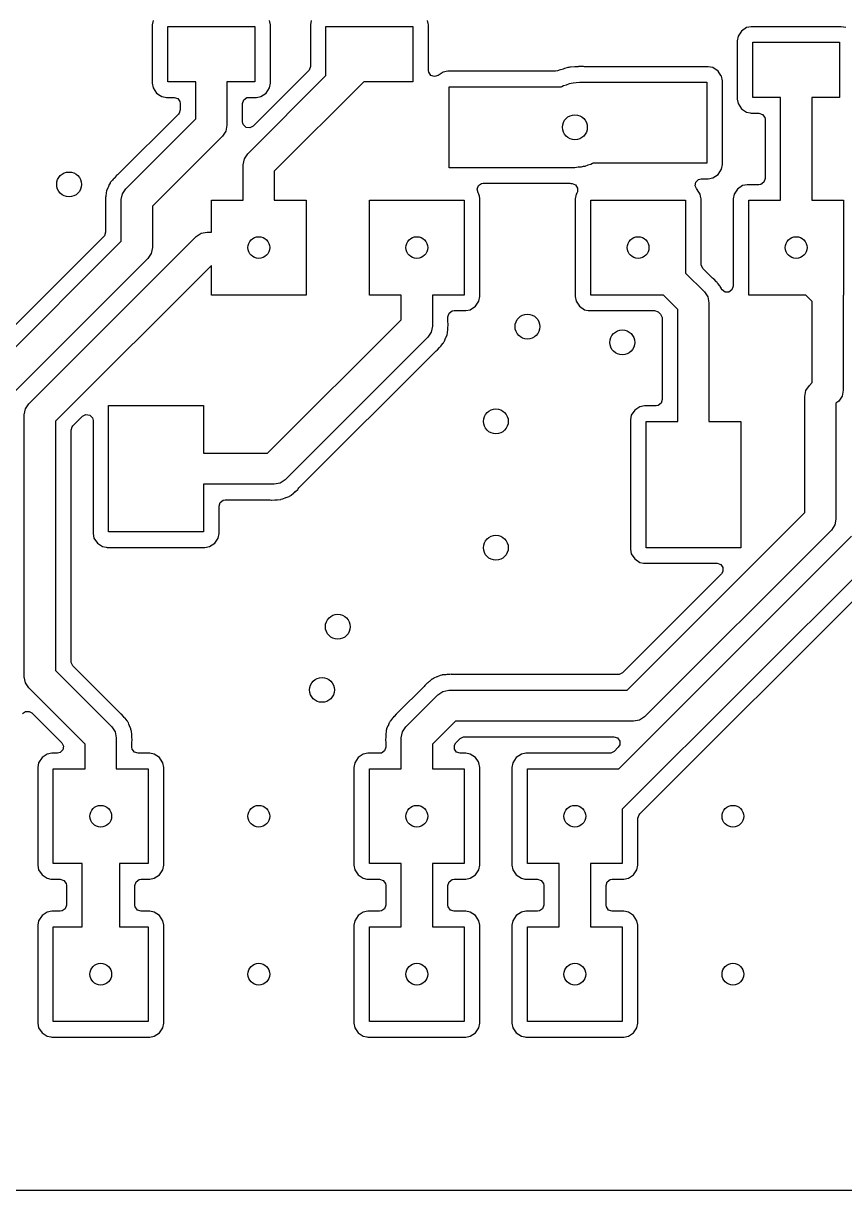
# Model space of a CAD drawing. Extents: x -0.19 to 2.19, y -0.19 to 1.39.
# Drawn here: x 1.271 to 1.791, y -0.187 to 0.552 of the extents above; entities that cross this region are included whole.
import ezdxf

# ---------------------------------------------------------------- set-up
doc = ezdxf.new("R2010")
doc.units = 0
doc.header["$MEASUREMENT"] = 0
doc.layers.add('BLACK', color=7, linetype='CONTINUOUS')

msp = doc.modelspace()

# ---------------------------------------------------------------- linework, layer by layer
at = {"layer": 'BLACK', "linetype": 'CONTINUOUS'}
for p, q in [((1.35321, 0.55385), (1.35264, 0.55097)), ((1.35264, 0.55097), (1.35264, 0.55097)), ((1.35264, 0.55097), (1.35264, 0.51403)), ((1.3625, 0.515), (1.3625, 0.55)), ((1.3625, 0.55), (1.4175, 0.55)), ((1.4175, 0.55), (1.4175, 0.515)), ((1.42736, 0.55097), (1.42679, 0.55385)), ((1.42736, 0.51403), (1.42736, 0.55097)), ((1.45321, 0.55385), (1.45264, 0.55097)), ((1.45264, 0.55097), (1.45264, 0.55097)), ((1.45264, 0.55097), (1.45264, 0.52462)), ((1.4625, 0.51892), (1.4625, 0.55)), ((1.4625, 0.55), (1.5175, 0.55)), ((1.5175, 0.55), (1.5175, 0.515)), ((1.52718, 0.55186), (1.52679, 0.55385)), ((1.52736, 0.55097), (1.52718, 0.55186)), ((1.52736, 0.52214), (1.52736, 0.55097)), ((1.52736, 0.55097), (1.52736, 0.55097)), ((1.72539, 0.54711), (1.72321, 0.54385)), ((1.72865, 0.54929), (1.72539, 0.54711)), ((1.72539, 0.54711), (1.72539, 0.54711)), ((1.73153, 0.54986), (1.72865, 0.54929)), ((1.72865, 0.54929), (1.72865, 0.54929)), ((1.78847, 0.54986), (1.73153, 0.54986)), ((1.73153, 0.54986), (1.73153, 0.54986)), ((1.73153, 0.54986), (1.73153, 0.54986)), ((1.79135, 0.54929), (1.78847, 0.54986)), ((1.78847, 0.54986), (1.78847, 0.54986)), ((1.72321, 0.54385), (1.72264, 0.54097)), ((1.72264, 0.54097), (1.72264, 0.54097)), ((1.72264, 0.54097), (1.72264, 0.50403)), ((1.72321, 0.54385), (1.72321, 0.54385)), ((1.7325, 0.505), (1.7325, 0.54)), ((1.7325, 0.54), (1.7875, 0.54)), ((1.7875, 0.54), (1.7875, 0.505)), ((1.41304, 0.46946), (1.4625, 0.51892)), ((1.4515, 0.52186), (1.41647, 0.48684)), ((1.45189, 0.52233), (1.4515, 0.52186)), ((1.45264, 0.52462), (1.45189, 0.52233)), ((1.52751, 0.52108), (1.52736, 0.52214)), ((1.52885, 0.51908), (1.52751, 0.52108)), ((1.53111, 0.51825), (1.52885, 0.51908)), ((1.53343, 0.5189), (1.53111, 0.51825)), ((1.5367, 0.52109), (1.53343, 0.5189)), ((1.53958, 0.52166), (1.5367, 0.52109)), ((1.5367, 0.52109), (1.5367, 0.52109)), ((1.60777, 0.52166), (1.53958, 0.52166)), ((1.53958, 0.52166), (1.53958, 0.52166)), ((1.53958, 0.52166), (1.53958, 0.52166)), ((1.60898, 0.52185), (1.60777, 0.52166)), ((1.609, 0.52186), (1.60898, 0.52185)), ((1.60956, 0.52209), (1.609, 0.52186)), ((1.61012, 0.52238), (1.60956, 0.52209)), ((1.61013, 0.52238), (1.61012, 0.52238)), ((1.61278, 0.52309), (1.61013, 0.52238)), ((1.61288, 0.52312), (1.61278, 0.52309)), ((1.61549, 0.52397), (1.61288, 0.52312)), ((1.61611, 0.52404), (1.61549, 0.52397)), ((1.61549, 0.52397), (1.61549, 0.52397)), ((1.61672, 0.52415), (1.61611, 0.52404)), ((1.61732, 0.52431), (1.61672, 0.52415)), ((1.62007, 0.52445), (1.61732, 0.52431)), ((1.62017, 0.52446), (1.62007, 0.52445)), ((1.62104, 0.52455), (1.62017, 0.52446)), ((1.62192, 0.52455), (1.62104, 0.52455)), ((1.62104, 0.52455), (1.62104, 0.52455)), ((1.62104, 0.52455), (1.62104, 0.52455)), ((1.62202, 0.52455), (1.62192, 0.52455)), ((1.62236, 0.52457), (1.62202, 0.52455)), ((1.62477, 0.5247), (1.62236, 0.52457)), ((1.62506, 0.52465), (1.62477, 0.5247)), ((1.62539, 0.5246), (1.62506, 0.52465)), ((1.626, 0.52455), (1.62539, 0.5246)), ((1.63539, 0.52455), (1.626, 0.52455)), ((1.63558, 0.52456), (1.63539, 0.52455)), ((1.70442, 0.52456), (1.63558, 0.52456)), ((1.63558, 0.52456), (1.63558, 0.52456)), ((1.63558, 0.52456), (1.63558, 0.52456)), ((1.7073, 0.52399), (1.70442, 0.52456)), ((1.70442, 0.52456), (1.70442, 0.52456)), ((1.71056, 0.52181), (1.7073, 0.52399)), ((1.7073, 0.52399), (1.7073, 0.52399)), ((1.7073, 0.52399), (1.7073, 0.52399)), ((1.7073, 0.52399), (1.7073, 0.52399)), ((1.71238, 0.51908), (1.71056, 0.52181)), ((1.71056, 0.52181), (1.71056, 0.52181)), ((1.71274, 0.51855), (1.71238, 0.51908)), ((1.71331, 0.51567), (1.71274, 0.51855)), ((1.35264, 0.51403), (1.35264, 0.51403)), ((1.35264, 0.51403), (1.35321, 0.51115)), ((1.35321, 0.51115), (1.35321, 0.51115)), ((1.35321, 0.51115), (1.35539, 0.50789)), ((1.38016, 0.515), (1.3625, 0.515)), ((1.38016, 0.49164), (1.38016, 0.515)), ((1.4175, 0.515), (1.39984, 0.515)), ((1.39984, 0.515), (1.39984, 0.48756)), ((1.42461, 0.50789), (1.42679, 0.51115)), ((1.42679, 0.51115), (1.42736, 0.51403)), ((1.48642, 0.515), (1.42984, 0.45842)), ((1.5175, 0.515), (1.48642, 0.515)), ((1.54055, 0.4606), (1.54055, 0.5118)), ((1.54055, 0.5118), (1.60745, 0.5118)), ((1.60745, 0.5118), (1.60745, 0.51179)), ((1.60745, 0.51179), (1.61124, 0.51179)), ((1.61124, 0.51179), (1.6117, 0.51197)), ((1.6117, 0.51197), (1.61274, 0.51259)), ((1.61274, 0.51259), (1.61467, 0.51315)), ((1.61467, 0.51315), (1.61654, 0.51389)), ((1.61654, 0.51389), (1.61774, 0.51404)), ((1.61774, 0.51404), (1.6189, 0.51438)), ((1.6189, 0.51438), (1.62091, 0.51444)), ((1.62091, 0.51444), (1.6229, 0.51469)), ((1.6229, 0.51469), (1.63655, 0.51469)), ((1.63655, 0.51469), (1.63655, 0.5147)), ((1.63655, 0.5147), (1.70345, 0.5147)), ((1.70345, 0.5147), (1.70345, 0.4635)), ((1.71331, 0.46253), (1.71331, 0.51567)), ((1.35539, 0.50789), (1.35539, 0.50789)), ((1.35539, 0.50789), (1.35771, 0.50634)), ((1.35771, 0.50634), (1.35865, 0.50571)), ((1.35865, 0.50571), (1.36084, 0.50528)), ((1.36084, 0.50528), (1.36153, 0.50514)), ((1.36153, 0.50514), (1.36153, 0.50514)), ((1.36153, 0.50514), (1.36153, 0.50514)), ((1.36153, 0.50514), (1.3664, 0.50514)), ((1.3664, 0.50514), (1.36869, 0.50439)), ((1.36869, 0.50439), (1.3701, 0.50245)), ((1.4097, 0.50124), (1.41045, 0.50353)), ((1.41045, 0.50353), (1.4124, 0.50495)), ((1.4124, 0.50495), (1.4136, 0.50514)), ((1.4136, 0.50514), (1.41847, 0.50514)), ((1.41847, 0.50514), (1.42135, 0.50571)), ((1.41847, 0.50514), (1.41847, 0.50514)), ((1.42135, 0.50571), (1.42461, 0.50789)), ((1.72264, 0.50403), (1.72264, 0.50403)), ((1.72264, 0.50403), (1.72321, 0.50115)), ((1.75016, 0.505), (1.7325, 0.505)), ((1.75016, 0.44), (1.75016, 0.505)), ((1.7875, 0.505), (1.76984, 0.505)), ((1.76984, 0.505), (1.76984, 0.44)), ((1.3703, 0.49734), (1.36955, 0.49504)), ((1.3701, 0.50245), (1.3703, 0.50124)), ((1.3703, 0.50124), (1.3703, 0.49734)), ((1.4097, 0.4901), (1.4097, 0.50124)), ((1.72321, 0.50115), (1.72321, 0.50115)), ((1.72321, 0.50115), (1.72539, 0.49789)), ((1.72539, 0.49789), (1.72539, 0.49789)), ((1.72539, 0.49789), (1.72731, 0.49661)), ((1.72731, 0.49661), (1.72865, 0.49571)), ((1.72865, 0.49571), (1.73084, 0.49528)), ((1.73084, 0.49528), (1.73153, 0.49514)), ((1.36915, 0.49458), (1.33068, 0.4561)), ((1.33586, 0.44733), (1.38016, 0.49164)), ((1.36955, 0.49504), (1.36915, 0.49458)), ((1.40979, 0.48927), (1.4097, 0.4901)), ((1.4099, 0.48876), (1.40979, 0.48927)), ((1.41024, 0.48782), (1.4099, 0.48876)), ((1.41194, 0.48612), (1.41024, 0.48782)), ((1.73153, 0.49514), (1.73153, 0.49514)), ((1.73153, 0.49514), (1.73153, 0.49514)), ((1.73153, 0.49514), (1.7364, 0.49514)), ((1.7364, 0.49514), (1.73869, 0.49439)), ((1.73869, 0.49439), (1.7401, 0.49245)), ((1.7401, 0.49245), (1.7403, 0.49124)), ((1.7403, 0.49124), (1.7403, 0.45376)), ((1.39696, 0.4806), (1.35266, 0.4363)), ((1.39909, 0.48379), (1.39696, 0.4806)), ((1.39984, 0.48756), (1.39909, 0.48379)), ((1.41432, 0.48574), (1.41194, 0.48612)), ((1.41647, 0.48684), (1.41432, 0.48574)), ((1.41016, 0.4625), (1.41091, 0.46627)), ((1.41091, 0.46627), (1.41304, 0.46946)), ((1.41304, 0.46946), (1.41304, 0.46946)), ((1.41016, 0.44), (1.41016, 0.4625)), ((1.42984, 0.45842), (1.42984, 0.44)), ((1.60745, 0.4606), (1.54055, 0.4606)), ((1.62, 0.46061), (1.60745, 0.46061)), ((1.60745, 0.46061), (1.60745, 0.4606)), ((1.62199, 0.46086), (1.62, 0.46061)), ((1.624, 0.46092), (1.62199, 0.46086)), ((1.62516, 0.46126), (1.624, 0.46092)), ((1.62636, 0.46141), (1.62516, 0.46126)), ((1.62823, 0.46215), (1.62636, 0.46141)), ((1.63016, 0.46271), (1.62823, 0.46215)), ((1.6312, 0.46333), (1.63016, 0.46271)), ((1.63166, 0.46351), (1.6312, 0.46333)), ((1.63655, 0.46351), (1.63166, 0.46351)), ((1.63655, 0.4635), (1.63655, 0.46351)), ((1.70345, 0.4635), (1.63655, 0.4635)), ((1.71056, 0.45639), (1.71274, 0.45965)), ((1.71274, 0.45965), (1.71331, 0.46253)), ((1.32594, 0.45087), (1.32552, 0.45015)), ((1.32607, 0.45114), (1.32594, 0.45087)), ((1.32742, 0.45269), (1.32607, 0.45114)), ((1.3275, 0.4528), (1.32742, 0.45269)), ((1.32788, 0.45331), (1.3275, 0.4528)), ((1.32833, 0.45376), (1.32788, 0.45331)), ((1.32843, 0.45386), (1.32833, 0.45376)), ((1.32978, 0.45542), (1.32843, 0.45386)), ((1.33003, 0.45558), (1.32978, 0.45542)), ((1.32978, 0.45542), (1.32978, 0.45542)), ((1.33068, 0.4561), (1.33003, 0.45558)), ((1.69614, 0.44913), (1.69652, 0.45151)), ((1.69652, 0.45151), (1.69822, 0.45321)), ((1.69822, 0.45321), (1.69999, 0.45364)), ((1.69999, 0.45364), (1.70442, 0.45364)), ((1.70442, 0.45364), (1.7073, 0.45421)), ((1.70442, 0.45364), (1.70442, 0.45364)), ((1.7073, 0.45421), (1.71056, 0.45639)), ((1.73955, 0.45147), (1.7376, 0.45005)), ((1.7403, 0.45376), (1.73955, 0.45147)), ((1.32336, 0.44461), (1.32322, 0.44255)), ((1.32347, 0.44488), (1.32336, 0.44461)), ((1.32367, 0.44569), (1.32347, 0.44488)), ((1.32371, 0.44598), (1.32367, 0.44569)), ((1.32457, 0.44786), (1.32371, 0.44598)), ((1.32371, 0.44598), (1.32371, 0.44598)), ((1.32462, 0.44798), (1.32457, 0.44786)), ((1.32534, 0.44991), (1.32462, 0.44798)), ((1.32552, 0.45015), (1.32534, 0.44992)), ((1.32534, 0.44992), (1.32534, 0.44991)), ((1.33297, 0.44037), (1.33372, 0.44414)), ((1.33372, 0.44414), (1.33586, 0.44733)), ((1.33586, 0.44733), (1.33586, 0.44733)), ((1.55808, 0.44699), (1.55892, 0.44925)), ((1.55874, 0.44467), (1.55808, 0.44699)), ((1.55929, 0.44385), (1.55874, 0.44467)), ((1.55892, 0.44925), (1.56092, 0.45059)), ((1.55956, 0.44248), (1.55929, 0.44385)), ((1.56092, 0.45059), (1.56198, 0.45074)), ((1.56198, 0.45074), (1.60842, 0.45074)), ((1.60842, 0.45074), (1.60861, 0.45075)), ((1.60842, 0.45074), (1.60842, 0.45074)), ((1.60842, 0.45074), (1.60842, 0.45074)), ((1.60842, 0.45074), (1.60842, 0.45074)), ((1.60861, 0.45075), (1.6169, 0.45075)), ((1.6169, 0.45075), (1.61751, 0.4507)), ((1.61751, 0.4507), (1.61813, 0.4506)), ((1.61813, 0.4506), (1.61813, 0.4506)), ((1.61813, 0.4506), (1.61814, 0.4506)), ((1.61814, 0.4506), (1.61814, 0.4506)), ((1.61814, 0.4506), (1.61834, 0.45057)), ((1.61834, 0.45057), (1.61833, 0.45053)), ((1.61833, 0.45053), (1.62039, 0.44974)), ((1.62071, 0.44385), (1.62014, 0.44097)), ((1.62039, 0.44974), (1.6217, 0.44772)), ((1.62117, 0.44454), (1.62071, 0.44385)), ((1.62071, 0.44385), (1.62071, 0.44385)), ((1.62157, 0.44531), (1.62117, 0.44454)), ((1.6217, 0.44772), (1.62157, 0.44531)), ((1.69698, 0.44749), (1.69614, 0.44913)), ((1.6969, 0.44743), (1.69698, 0.44749)), ((1.69847, 0.44507), (1.6969, 0.44743)), ((1.69929, 0.44385), (1.69847, 0.44507)), ((1.69956, 0.44248), (1.69929, 0.44385)), ((1.72071, 0.44385), (1.72014, 0.44097)), ((1.72289, 0.44711), (1.72071, 0.44385)), ((1.72071, 0.44385), (1.72071, 0.44385)), ((1.72615, 0.44929), (1.72289, 0.44711)), ((1.72289, 0.44711), (1.72289, 0.44711)), ((1.72903, 0.44986), (1.72615, 0.44929)), ((1.72615, 0.44929), (1.72615, 0.44929)), ((1.7364, 0.44986), (1.72903, 0.44986)), ((1.72903, 0.44986), (1.72903, 0.44986)), ((1.72903, 0.44986), (1.72903, 0.44986)), ((1.7376, 0.45005), (1.7364, 0.44986)), ((1.32311, 0.44101), (1.32296, 0.43895)), ((1.32296, 0.43895), (1.32302, 0.43867)), ((1.32302, 0.43867), (1.32311, 0.43784)), ((1.3232, 0.44241), (1.32311, 0.44178)), ((1.32311, 0.44178), (1.32311, 0.44115)), ((1.32311, 0.44115), (1.32311, 0.44101)), ((1.32311, 0.43784), (1.32311, 0.41978)), ((1.32322, 0.44255), (1.3232, 0.44241)), ((1.33297, 0.41408), (1.33297, 0.44037)), ((1.35266, 0.4363), (1.35266, 0.41)), ((1.39, 0.41984), (1.39, 0.44)), ((1.39, 0.44), (1.41016, 0.44)), ((1.42984, 0.44), (1.45, 0.44)), ((1.45, 0.44), (1.45, 0.38)), ((1.49, 0.38), (1.49, 0.44)), ((1.49, 0.44), (1.55, 0.44)), ((1.55, 0.44), (1.55, 0.38)), ((1.55983, 0.44115), (1.55956, 0.44248)), ((1.55986, 0.44097), (1.55983, 0.44115)), ((1.55986, 0.37903), (1.55986, 0.44097)), ((1.62014, 0.44097), (1.62014, 0.44097)), ((1.62014, 0.44097), (1.62014, 0.37903)), ((1.63, 0.38), (1.63, 0.44)), ((1.63, 0.44), (1.69, 0.44)), ((1.69, 0.44), (1.69, 0.39392)), ((1.69986, 0.44097), (1.69956, 0.44248)), ((1.69986, 0.39962), (1.69986, 0.44097)), ((1.69986, 0.44097), (1.69986, 0.44097)), ((1.72014, 0.44097), (1.72014, 0.44097)), ((1.72014, 0.44097), (1.72014, 0.38559)), ((1.73, 0.38), (1.73, 0.44)), ((1.73, 0.44), (1.75016, 0.44)), ((1.76984, 0.44), (1.79, 0.44)), ((1.79, 0.44), (1.79, 0.38)), ((1.32197, 0.41702), (1.23786, 0.33291)), ((1.24304, 0.32415), (1.33297, 0.41408)), ((1.27454, 0.3111), (1.3804, 0.41696)), ((1.32237, 0.41749), (1.32197, 0.41702)), ((1.32311, 0.41978), (1.32237, 0.41749)), ((1.3804, 0.41696), (1.38359, 0.41909)), ((1.38359, 0.41909), (1.38736, 0.41984)), ((1.38736, 0.41984), (1.38736, 0.41984)), ((1.38736, 0.41984), (1.39, 0.41984)), ((1.35266, 0.41), (1.35191, 0.40623)), ((1.35266, 0.41), (1.35266, 0.41)), ((1.34977, 0.40304), (1.25984, 0.31311)), ((1.35191, 0.40623), (1.34977, 0.40304)), ((1.69991, 0.39901), (1.69986, 0.39962)), ((1.39, 0.39872), (1.29134, 0.30006)), ((1.39, 0.38), (1.39, 0.39872)), ((1.69, 0.39392), (1.70196, 0.38196)), ((1.701, 0.39686), (1.69991, 0.39901)), ((1.70714, 0.39073), (1.701, 0.39686)), ((1.70779, 0.39021), (1.70714, 0.39073)), ((1.70804, 0.39004), (1.70779, 0.39021)), ((1.70939, 0.38849), (1.70804, 0.39004)), ((1.70804, 0.39004), (1.70804, 0.39004)), ((1.70948, 0.38839), (1.70939, 0.38849)), ((1.70993, 0.38794), (1.70948, 0.38839)), ((1.71031, 0.38743), (1.70993, 0.38794)), ((1.70993, 0.38794), (1.70993, 0.38794)), ((1.7104, 0.38732), (1.71031, 0.38743)), ((1.71175, 0.38576), (1.7104, 0.38732)), ((1.71187, 0.38549), (1.71175, 0.38576)), ((1.71175, 0.38576), (1.71175, 0.38576)), ((1.71175, 0.38576), (1.71175, 0.38576)), ((1.71229, 0.38478), (1.71187, 0.38549)), ((1.71247, 0.38454), (1.71229, 0.38478)), ((1.71259, 0.38423), (1.71247, 0.38454)), ((1.71247, 0.38454), (1.71247, 0.38454)), ((1.72014, 0.38559), (1.71939, 0.3833)), ((1.45, 0.38), (1.39, 0.38)), ((1.51016, 0.38), (1.49, 0.38)), ((1.51016, 0.36439), (1.51016, 0.38)), ((1.55, 0.38), (1.52984, 0.38)), ((1.52984, 0.38), (1.52984, 0.36031)), ((1.55929, 0.37615), (1.55986, 0.37903)), ((1.62014, 0.37903), (1.62014, 0.37903)), ((1.62014, 0.37903), (1.62071, 0.37615)), ((1.67608, 0.38), (1.63, 0.38)), ((1.68516, 0.37092), (1.67608, 0.38)), ((1.70196, 0.38196), (1.70409, 0.37877)), ((1.70409, 0.37877), (1.70484, 0.375)), ((1.71309, 0.3833), (1.71259, 0.38423)), ((1.71504, 0.38188), (1.71309, 0.3833)), ((1.71744, 0.38188), (1.71504, 0.38188)), ((1.71939, 0.3833), (1.71744, 0.38188)), ((1.76608, 0.38), (1.73, 0.38)), ((1.77016, 0.37592), (1.76608, 0.38)), ((1.79, 0.38), (1.78984, 0.38)), ((1.78984, 0.38), (1.78984, 0.31968)), ((1.54045, 0.36853), (1.5424, 0.36995)), ((1.5424, 0.36995), (1.5436, 0.37014)), ((1.5436, 0.37014), (1.55097, 0.37014)), ((1.55097, 0.37014), (1.55385, 0.37071)), ((1.55097, 0.37014), (1.55097, 0.37014)), ((1.55385, 0.37071), (1.55711, 0.37289)), ((1.55711, 0.37289), (1.55929, 0.37615)), ((1.62071, 0.37615), (1.62071, 0.37615)), ((1.62071, 0.37615), (1.62289, 0.37289)), ((1.62289, 0.37289), (1.62289, 0.37289)), ((1.62289, 0.37289), (1.62615, 0.37071)), ((1.62615, 0.37071), (1.62615, 0.37071)), ((1.62615, 0.37071), (1.62834, 0.37028)), ((1.62834, 0.37028), (1.62903, 0.37014)), ((1.62903, 0.37014), (1.62903, 0.37014)), ((1.62903, 0.37014), (1.62903, 0.37014)), ((1.62903, 0.37014), (1.67038, 0.37014)), ((1.67038, 0.37014), (1.67267, 0.36939)), ((1.68516, 0.3), (1.68516, 0.37092)), ((1.70484, 0.375), (1.70484, 0.375)), ((1.70484, 0.375), (1.70484, 0.3)), ((1.77016, 0.32451), (1.77016, 0.37592)), ((1.42561, 0.27984), (1.51016, 0.36439)), ((1.5397, 0.36624), (1.54045, 0.36853)), ((1.5397, 0.36285), (1.5397, 0.36624)), ((1.53979, 0.36202), (1.5397, 0.36285)), ((1.67267, 0.36939), (1.67314, 0.369)), ((1.67314, 0.369), (1.67415, 0.36798)), ((1.67415, 0.36798), (1.67525, 0.36583)), ((1.67525, 0.36583), (1.6753, 0.36522)), ((1.6753, 0.36522), (1.6753, 0.31376)), ((1.52909, 0.35655), (1.52696, 0.35335)), ((1.52984, 0.36031), (1.52909, 0.35655)), ((1.52984, 0.36031), (1.52984, 0.36031)), ((1.5391, 0.35471), (1.53914, 0.355)), ((1.53914, 0.355), (1.53935, 0.35581)), ((1.53935, 0.35581), (1.53945, 0.35608)), ((1.53945, 0.35608), (1.5396, 0.35814)), ((1.5396, 0.35814), (1.53961, 0.35828)), ((1.53961, 0.35828), (1.5397, 0.35891)), ((1.5397, 0.35954), (1.53971, 0.35968)), ((1.5397, 0.35891), (1.5397, 0.35954)), ((1.53971, 0.35968), (1.53977, 0.36046)), ((1.53977, 0.36046), (1.53986, 0.36173)), ((1.53986, 0.36173), (1.53979, 0.36202)), ((1.52696, 0.35335), (1.43664, 0.26304)), ((1.53448, 0.34693), (1.53493, 0.34738)), ((1.53493, 0.34738), (1.53531, 0.34789)), ((1.53531, 0.34789), (1.5354, 0.34799)), ((1.5354, 0.34799), (1.53675, 0.34955)), ((1.53675, 0.34955), (1.53687, 0.34982)), ((1.53687, 0.34982), (1.5373, 0.35054)), ((1.5373, 0.35054), (1.53732, 0.35057)), ((1.53732, 0.35057), (1.53747, 0.35077)), ((1.53747, 0.35077), (1.53819, 0.3527)), ((1.53819, 0.3527), (1.53825, 0.35283)), ((1.53825, 0.35283), (1.5391, 0.35471)), ((1.44541, 0.25786), (1.53214, 0.34459)), ((1.53214, 0.34459), (1.53279, 0.34511)), ((1.53279, 0.34511), (1.53304, 0.34527)), ((1.53304, 0.34527), (1.53439, 0.34683)), ((1.53439, 0.34683), (1.53448, 0.34693)), ((1.76547, 0.31575), (1.76622, 0.31951)), ((1.76622, 0.31951), (1.76836, 0.32271)), ((1.76836, 0.32271), (1.77016, 0.32451)), ((1.78984, 0.31968), (1.78909, 0.31592)), ((1.2724, 0.30791), (1.27454, 0.3111)), ((1.27454, 0.3111), (1.27454, 0.3111)), ((1.67455, 0.31147), (1.6726, 0.31005)), ((1.6753, 0.31376), (1.67455, 0.31147)), ((1.76547, 0.24225), (1.76547, 0.31575)), ((1.78696, 0.31272), (1.78516, 0.31152)), ((1.78516, 0.31152), (1.78516, 0.23817)), ((1.78909, 0.31592), (1.78696, 0.31272)), ((1.27165, 0.30414), (1.2724, 0.30791)), ((1.27165, 0.13819), (1.27165, 0.30414)), ((1.30234, 0.29712), (1.30848, 0.30326)), ((1.30848, 0.30326), (1.31063, 0.30435)), ((1.31063, 0.30435), (1.31301, 0.30398)), ((1.31301, 0.30398), (1.31471, 0.30227)), ((1.325, 0.23), (1.325, 0.31)), ((1.325, 0.31), (1.385, 0.31)), ((1.385, 0.31), (1.385, 0.27984)), ((1.65571, 0.30385), (1.65514, 0.30097)), ((1.65789, 0.30711), (1.65571, 0.30385)), ((1.65571, 0.30385), (1.65571, 0.30385)), ((1.66115, 0.30929), (1.65789, 0.30711)), ((1.65789, 0.30711), (1.65789, 0.30711)), ((1.66403, 0.30986), (1.66115, 0.30929)), ((1.66115, 0.30929), (1.66115, 0.30929)), ((1.6714, 0.30986), (1.66403, 0.30986)), ((1.66403, 0.30986), (1.66403, 0.30986)), ((1.66403, 0.30986), (1.66403, 0.30986)), ((1.6726, 0.31005), (1.6714, 0.30986)), ((1.29134, 0.30006), (1.29134, 0.14227)), ((1.3012, 0.29436), (1.30194, 0.29665)), ((1.30194, 0.29665), (1.30234, 0.29712)), ((1.31471, 0.30227), (1.31514, 0.30051)), ((1.31514, 0.30051), (1.31514, 0.22903)), ((1.65514, 0.30097), (1.65514, 0.30097)), ((1.65514, 0.30097), (1.65514, 0.21903)), ((1.665, 0.22), (1.665, 0.3)), ((1.665, 0.3), (1.68516, 0.3)), ((1.70484, 0.3), (1.725, 0.3)), ((1.725, 0.3), (1.725, 0.22)), ((1.3012, 0.14797), (1.3012, 0.29436)), ((1.385, 0.27984), (1.40469, 0.27984)), ((1.40469, 0.27984), (1.42561, 0.27984)), ((1.40469, 0.26016), (1.385, 0.26016)), ((1.385, 0.26016), (1.385, 0.23)), ((1.42969, 0.26016), (1.40469, 0.26016)), ((1.43345, 0.26091), (1.42969, 0.26016)), ((1.43664, 0.26304), (1.43345, 0.26091)), ((1.43529, 0.2509), (1.43717, 0.25176)), ((1.43717, 0.25176), (1.4373, 0.25181)), ((1.4373, 0.25181), (1.43923, 0.25253)), ((1.43923, 0.25253), (1.43946, 0.25271)), ((1.43946, 0.25271), (1.44018, 0.25313)), ((1.44018, 0.25313), (1.44045, 0.25325)), ((1.44045, 0.25325), (1.442, 0.2546)), ((1.442, 0.2546), (1.44211, 0.25469)), ((1.44211, 0.25469), (1.44262, 0.25507)), ((1.44262, 0.25507), (1.44307, 0.25552)), ((1.44307, 0.25552), (1.44317, 0.25561)), ((1.44317, 0.25561), (1.44473, 0.25696)), ((1.44473, 0.25696), (1.44489, 0.25721)), ((1.44489, 0.25721), (1.44541, 0.25786)), ((1.39486, 0.2464), (1.39561, 0.24869)), ((1.39486, 0.22903), (1.39486, 0.2464)), ((1.39561, 0.24869), (1.39756, 0.25011)), ((1.39756, 0.25011), (1.39876, 0.25029)), ((1.39876, 0.25029), (1.40328, 0.25029)), ((1.40328, 0.25029), (1.42715, 0.25029)), ((1.42715, 0.25029), (1.42798, 0.25021)), ((1.42798, 0.25021), (1.42802, 0.2502)), ((1.42802, 0.2502), (1.42826, 0.25014)), ((1.42826, 0.25014), (1.43013, 0.25028)), ((1.43013, 0.25028), (1.43032, 0.25029)), ((1.43032, 0.25029), (1.43046, 0.25029)), ((1.43046, 0.25029), (1.43109, 0.25029)), ((1.43109, 0.25029), (1.43172, 0.25039)), ((1.43172, 0.25039), (1.43186, 0.2504)), ((1.43186, 0.2504), (1.43392, 0.25055)), ((1.43392, 0.25055), (1.43419, 0.25065)), ((1.43419, 0.25065), (1.435, 0.25086)), ((1.435, 0.25086), (1.43529, 0.2509)), ((1.65306, 0.12984), (1.76547, 0.24225)), ((1.78516, 0.23817), (1.78441, 0.23441)), ((1.78516, 0.23817), (1.78516, 0.23817)), ((1.385, 0.23), (1.325, 0.23)), ((1.78227, 0.23122), (1.6641, 0.11304)), ((1.78441, 0.23441), (1.78227, 0.23122)), ((1.31514, 0.22903), (1.31514, 0.22903)), ((1.31514, 0.22903), (1.31571, 0.22615)), ((1.31571, 0.22615), (1.31571, 0.22615)), ((1.31571, 0.22615), (1.31789, 0.22289)), ((1.31789, 0.22289), (1.31789, 0.22289)), ((1.31789, 0.22289), (1.32115, 0.22071)), ((1.38885, 0.22071), (1.39211, 0.22289)), ((1.39211, 0.22289), (1.39429, 0.22615)), ((1.39429, 0.22615), (1.39486, 0.22903)), ((1.64776, 0.08), (1.795, 0.22724)), ((1.32115, 0.22071), (1.32334, 0.22027)), ((1.32334, 0.22027), (1.32403, 0.22014)), ((1.32403, 0.22014), (1.32403, 0.22014)), ((1.32403, 0.22014), (1.32403, 0.22014)), ((1.32403, 0.22014), (1.32403, 0.22014)), ((1.32403, 0.22014), (1.38597, 0.22014)), ((1.38597, 0.22014), (1.38885, 0.22071)), ((1.38597, 0.22014), (1.38597, 0.22014)), ((1.8156, 0.22), (1.65, 0.0544)), ((1.65514, 0.21903), (1.65514, 0.21903)), ((1.65514, 0.21903), (1.65571, 0.21615)), ((1.65571, 0.21615), (1.65571, 0.21615)), ((1.65571, 0.21615), (1.65789, 0.21289)), ((1.725, 0.22), (1.665, 0.22)), ((1.65789, 0.21289), (1.65789, 0.21289)), ((1.65789, 0.21289), (1.66115, 0.21071)), ((1.661, 0.05146), (1.81854, 0.209)), ((1.66115, 0.21071), (1.66334, 0.21027)), ((1.66334, 0.21027), (1.66403, 0.21014)), ((1.66403, 0.21014), (1.66403, 0.21014)), ((1.66403, 0.21014), (1.66403, 0.21014)), ((1.66403, 0.21014), (1.71, 0.21014)), ((1.71, 0.21014), (1.71229, 0.20939)), ((1.71229, 0.20939), (1.71371, 0.20744)), ((1.71371, 0.20744), (1.71371, 0.20504)), ((1.71276, 0.20348), (1.65012, 0.14085)), ((1.71371, 0.20504), (1.71276, 0.20348)), ((1.30125, 0.14736), (1.3012, 0.14797)), ((1.29134, 0.14227), (1.32696, 0.10665)), ((1.30234, 0.14521), (1.30125, 0.14736)), ((1.33214, 0.11541), (1.30234, 0.14521)), ((1.65012, 0.14085), (1.64797, 0.13975)), ((1.2724, 0.13442), (1.27165, 0.13819)), ((1.27165, 0.13819), (1.27165, 0.13819)), ((1.27454, 0.13123), (1.2724, 0.13442)), ((1.52527, 0.13304), (1.52511, 0.13279)), ((1.52683, 0.13439), (1.52527, 0.13304)), ((1.52527, 0.13304), (1.52527, 0.13304)), ((1.52693, 0.13448), (1.52683, 0.13439)), ((1.52738, 0.13493), (1.52693, 0.13448)), ((1.52789, 0.13531), (1.52738, 0.13493)), ((1.528, 0.1354), (1.52789, 0.13531)), ((1.52955, 0.13675), (1.528, 0.1354)), ((1.52982, 0.13687), (1.52955, 0.13675)), ((1.53054, 0.1373), (1.52982, 0.13687)), ((1.53077, 0.13747), (1.53054, 0.1373)), ((1.5327, 0.13819), (1.53077, 0.13747)), ((1.53077, 0.13747), (1.53077, 0.13747)), ((1.53283, 0.13825), (1.5327, 0.13819)), ((1.53471, 0.1391), (1.53283, 0.13825)), ((1.535, 0.13914), (1.53471, 0.1391)), ((1.53471, 0.1391), (1.53471, 0.1391)), ((1.53471, 0.1391), (1.53471, 0.1391)), ((1.53471, 0.1391), (1.53471, 0.1391)), ((1.53471, 0.1391), (1.53471, 0.1391)), ((1.53581, 0.13935), (1.535, 0.13914)), ((1.53608, 0.13945), (1.53581, 0.13935)), ((1.53814, 0.1396), (1.53608, 0.13945)), ((1.53828, 0.13961), (1.53814, 0.1396)), ((1.53891, 0.1397), (1.53828, 0.13961)), ((1.53954, 0.1397), (1.53891, 0.1397)), ((1.53968, 0.13971), (1.53954, 0.1397)), ((1.54094, 0.1398), (1.53968, 0.13971)), ((1.54174, 0.13986), (1.54094, 0.1398)), ((1.54202, 0.13979), (1.54174, 0.13986)), ((1.54174, 0.13986), (1.54174, 0.13986)), ((1.54285, 0.1397), (1.54202, 0.13979)), ((1.64736, 0.1397), (1.54285, 0.1397)), ((1.64797, 0.13975), (1.64736, 0.1397)), ((1.31016, 0.09561), (1.27454, 0.13123)), ((1.52459, 0.13214), (1.50786, 0.11541)), ((1.51304, 0.10665), (1.53336, 0.12696)), ((1.52511, 0.13279), (1.52459, 0.13214)), ((1.53336, 0.12696), (1.53655, 0.12909)), ((1.53655, 0.12909), (1.54031, 0.12984)), ((1.54031, 0.12984), (1.65306, 0.12984)), ((1.27045, 0.11499), (1.2724, 0.11641)), ((1.2724, 0.11641), (1.27481, 0.11641)), ((1.27481, 0.11641), (1.27636, 0.11546)), ((1.27636, 0.11546), (1.2953, 0.09652)), ((1.33279, 0.11489), (1.33214, 0.11541)), ((1.33304, 0.11473), (1.33279, 0.11489)), ((1.33439, 0.11317), (1.33304, 0.11473)), ((1.33304, 0.11473), (1.33304, 0.11473)), ((1.33448, 0.11307), (1.33439, 0.11317)), ((1.33493, 0.11262), (1.33448, 0.11307)), ((1.33531, 0.11211), (1.33493, 0.11262)), ((1.33493, 0.11262), (1.33493, 0.11262)), ((1.3354, 0.112), (1.33531, 0.11211)), ((1.33675, 0.11045), (1.3354, 0.112)), ((1.5046, 0.112), (1.50325, 0.11045)), ((1.50469, 0.11211), (1.5046, 0.112)), ((1.50507, 0.11262), (1.50469, 0.11211)), ((1.50552, 0.11307), (1.50507, 0.11262)), ((1.50561, 0.11317), (1.50552, 0.11307)), ((1.50696, 0.11473), (1.50561, 0.11317)), ((1.50721, 0.11489), (1.50696, 0.11473)), ((1.50696, 0.11473), (1.50696, 0.11473)), ((1.50786, 0.11541), (1.50721, 0.11489)), ((1.66091, 0.11091), (1.65714, 0.11016)), ((1.6641, 0.11304), (1.66091, 0.11091)), ((1.32696, 0.10665), (1.32909, 0.10345)), ((1.33687, 0.11018), (1.33675, 0.11045)), ((1.33675, 0.11045), (1.33675, 0.11045)), ((1.33675, 0.11045), (1.33675, 0.11045)), ((1.33729, 0.10946), (1.33687, 0.11018)), ((1.33747, 0.10923), (1.33729, 0.10946)), ((1.33783, 0.10827), (1.33747, 0.10923)), ((1.33819, 0.1073), (1.33783, 0.10827)), ((1.33825, 0.10717), (1.33819, 0.1073)), ((1.3391, 0.10529), (1.33825, 0.10717)), ((1.33914, 0.105), (1.3391, 0.10529)), ((1.33935, 0.10419), (1.33914, 0.105)), ((1.33945, 0.10392), (1.33935, 0.10419)), ((1.3396, 0.10186), (1.33945, 0.10392)), ((1.50055, 0.10392), (1.5004, 0.10186)), ((1.50065, 0.10419), (1.50055, 0.10392)), ((1.50086, 0.105), (1.50065, 0.10419)), ((1.5009, 0.10529), (1.50086, 0.105)), ((1.50175, 0.10717), (1.5009, 0.10529)), ((1.5009, 0.10529), (1.5009, 0.10529)), ((1.50181, 0.1073), (1.50175, 0.10717)), ((1.50253, 0.10923), (1.50181, 0.1073)), ((1.50271, 0.10946), (1.50253, 0.10923)), ((1.50253, 0.10923), (1.50253, 0.10923)), ((1.50313, 0.11018), (1.50271, 0.10946)), ((1.50325, 0.11045), (1.50313, 0.11018)), ((1.51091, 0.10345), (1.51304, 0.10665)), ((1.51304, 0.10665), (1.51304, 0.10665)), ((1.54439, 0.11016), (1.52984, 0.09561)), ((1.65714, 0.11016), (1.54439, 0.11016)), ((1.2953, 0.09652), (1.2964, 0.09437)), ((1.32909, 0.10345), (1.32984, 0.09968)), ((1.32984, 0.09968), (1.32984, 0.08)), ((1.33961, 0.10172), (1.3396, 0.10186)), ((1.33966, 0.10139), (1.33961, 0.10172)), ((1.3397, 0.10109), (1.33966, 0.10139)), ((1.3397, 0.10046), (1.3397, 0.10109)), ((1.33971, 0.10032), (1.3397, 0.10046)), ((1.3397, 0.09715), (1.33979, 0.09798)), ((1.3397, 0.09376), (1.3397, 0.09715)), ((1.33986, 0.09826), (1.33971, 0.10032)), ((1.33979, 0.09798), (1.33986, 0.09826)), ((1.50029, 0.10032), (1.50014, 0.09826)), ((1.50014, 0.09826), (1.50021, 0.09798)), ((1.50021, 0.09798), (1.5003, 0.09715)), ((1.5003, 0.10046), (1.50029, 0.10032)), ((1.50039, 0.10172), (1.5003, 0.10109)), ((1.5003, 0.10109), (1.5003, 0.10046)), ((1.5003, 0.09715), (1.5003, 0.09376)), ((1.5004, 0.10186), (1.50039, 0.10172)), ((1.51016, 0.09968), (1.51091, 0.10345)), ((1.51016, 0.08), (1.51016, 0.09968)), ((1.54375, 0.09496), (1.5447, 0.09652)), ((1.5447, 0.09652), (1.54734, 0.09915)), ((1.54734, 0.09915), (1.54948, 0.10025)), ((1.54948, 0.10025), (1.55009, 0.10029)), ((1.55009, 0.10029), (1.6447, 0.10029)), ((1.6447, 0.10029), (1.64699, 0.09955)), ((1.64699, 0.09955), (1.64841, 0.0976)), ((1.64841, 0.0976), (1.64841, 0.09519)), ((1.28615, 0.08929), (1.28289, 0.08711)), ((1.28903, 0.08986), (1.28615, 0.08929)), ((1.28615, 0.08929), (1.28615, 0.08929)), ((1.29255, 0.08986), (1.28903, 0.08986)), ((1.28903, 0.08986), (1.28903, 0.08986)), ((1.28903, 0.08986), (1.28903, 0.08986)), ((1.29432, 0.09029), (1.29255, 0.08986)), ((1.29602, 0.09199), (1.29432, 0.09029)), ((1.2964, 0.09437), (1.29602, 0.09199)), ((1.31016, 0.08), (1.31016, 0.09561)), ((1.3399, 0.09256), (1.3397, 0.09376)), ((1.34131, 0.09061), (1.3399, 0.09256)), ((1.3436, 0.08986), (1.34131, 0.09061)), ((1.35097, 0.08986), (1.3436, 0.08986)), ((1.35385, 0.08929), (1.35097, 0.08986)), ((1.35097, 0.08986), (1.35097, 0.08986)), ((1.35097, 0.08986), (1.35097, 0.08986)), ((1.35711, 0.08711), (1.35385, 0.08929)), ((1.35385, 0.08929), (1.35385, 0.08929)), ((1.35385, 0.08929), (1.35385, 0.08929)), ((1.35385, 0.08929), (1.35385, 0.08929)), ((1.48615, 0.08929), (1.48289, 0.08711)), ((1.48903, 0.08986), (1.48615, 0.08929)), ((1.48615, 0.08929), (1.48615, 0.08929)), ((1.4964, 0.08986), (1.48903, 0.08986)), ((1.48903, 0.08986), (1.48903, 0.08986)), ((1.48903, 0.08986), (1.48903, 0.08986)), ((1.4976, 0.09005), (1.4964, 0.08986)), ((1.49955, 0.09147), (1.4976, 0.09005)), ((1.5003, 0.09376), (1.49955, 0.09147)), ((1.52984, 0.09561), (1.52984, 0.08)), ((1.54375, 0.09256), (1.54375, 0.09496)), ((1.54516, 0.09061), (1.54375, 0.09256)), ((1.54745, 0.08986), (1.54516, 0.09061)), ((1.55097, 0.08986), (1.54745, 0.08986)), ((1.55385, 0.08929), (1.55097, 0.08986)), ((1.55097, 0.08986), (1.55097, 0.08986)), ((1.55097, 0.08986), (1.55097, 0.08986)), ((1.55711, 0.08711), (1.55385, 0.08929)), ((1.55385, 0.08929), (1.55385, 0.08929)), ((1.55385, 0.08929), (1.55385, 0.08929)), ((1.55385, 0.08929), (1.55385, 0.08929)), ((1.58615, 0.08929), (1.58289, 0.08711)), ((1.58903, 0.08986), (1.58615, 0.08929)), ((1.58615, 0.08929), (1.58615, 0.08929)), ((1.64206, 0.08986), (1.58903, 0.08986)), ((1.58903, 0.08986), (1.58903, 0.08986)), ((1.58903, 0.08986), (1.58903, 0.08986)), ((1.64267, 0.08991), (1.64206, 0.08986)), ((1.64482, 0.091), (1.64267, 0.08991)), ((1.64746, 0.09364), (1.64482, 0.091)), ((1.64841, 0.09519), (1.64746, 0.09364)), ((1.28071, 0.08385), (1.28014, 0.08097)), ((1.28289, 0.08711), (1.28071, 0.08385)), ((1.28071, 0.08385), (1.28071, 0.08385)), ((1.28289, 0.08711), (1.28289, 0.08711)), ((1.35893, 0.08439), (1.35711, 0.08711)), ((1.35711, 0.08711), (1.35711, 0.08711)), ((1.35929, 0.08385), (1.35893, 0.08439)), ((1.35986, 0.08097), (1.35929, 0.08385)), ((1.48071, 0.08385), (1.48014, 0.08097)), ((1.48289, 0.08711), (1.48071, 0.08385)), ((1.48071, 0.08385), (1.48071, 0.08385)), ((1.48289, 0.08711), (1.48289, 0.08711)), ((1.55893, 0.08439), (1.55711, 0.08711)), ((1.55711, 0.08711), (1.55711, 0.08711)), ((1.55929, 0.08385), (1.55893, 0.08439)), ((1.55986, 0.08097), (1.55929, 0.08385)), ((1.58071, 0.08385), (1.58014, 0.08097)), ((1.58289, 0.08711), (1.58071, 0.08385)), ((1.58071, 0.08385), (1.58071, 0.08385)), ((1.58289, 0.08711), (1.58289, 0.08711)), ((1.28014, 0.08097), (1.28014, 0.08097)), ((1.28014, 0.08097), (1.28014, 0.01903)), ((1.29, 0.02), (1.29, 0.08)), ((1.29, 0.08), (1.31016, 0.08)), ((1.32984, 0.08), (1.35, 0.08)), ((1.35, 0.08), (1.35, 0.02)), ((1.35986, 0.01903), (1.35986, 0.08097)), ((1.48014, 0.08097), (1.48014, 0.08097)), ((1.48014, 0.08097), (1.48014, 0.01903)), ((1.49, 0.02), (1.49, 0.08)), ((1.49, 0.08), (1.51016, 0.08)), ((1.52984, 0.08), (1.55, 0.08)), ((1.55, 0.08), (1.55, 0.02)), ((1.55986, 0.01903), (1.55986, 0.08097)), ((1.58014, 0.08097), (1.58014, 0.08097)), ((1.58014, 0.08097), (1.58014, 0.01903)), ((1.59, 0.02), (1.59, 0.08)), ((1.59, 0.08), (1.64776, 0.08)), ((1.65, 0.0544), (1.65, 0.02)), ((1.65986, 0.0487), (1.66061, 0.05099)), ((1.65986, 0.01903), (1.65986, 0.0487)), ((1.66061, 0.05099), (1.661, 0.05146)), ((1.28014, 0.01903), (1.28014, 0.01903)), ((1.28014, 0.01903), (1.28071, 0.01615)), ((1.28071, 0.01615), (1.28071, 0.01615)), ((1.28071, 0.01615), (1.28289, 0.01289)), ((1.30819, 0.02), (1.29, 0.02)), ((1.30819, -0.02), (1.30819, 0.02)), ((1.35, 0.02), (1.33181, 0.02)), ((1.33181, 0.02), (1.33181, -0.02)), ((1.35711, 0.01289), (1.35929, 0.01615)), ((1.35929, 0.01615), (1.35986, 0.01903)), ((1.48014, 0.01903), (1.48014, 0.01903)), ((1.48014, 0.01903), (1.48071, 0.01615)), ((1.48071, 0.01615), (1.48071, 0.01615)), ((1.48071, 0.01615), (1.48289, 0.01289)), ((1.51016, 0.02), (1.49, 0.02)), ((1.51016, -0.02), (1.51016, 0.02)), ((1.55, 0.02), (1.52984, 0.02)), ((1.52984, 0.02), (1.52984, -0.02)), ((1.55711, 0.01289), (1.55929, 0.01615)), ((1.55929, 0.01615), (1.55986, 0.01903)), ((1.58014, 0.01903), (1.58014, 0.01903)), ((1.58014, 0.01903), (1.58071, 0.01615)), ((1.58071, 0.01615), (1.58071, 0.01615)), ((1.58071, 0.01615), (1.58289, 0.01289)), ((1.61016, 0.02), (1.59, 0.02)), ((1.61016, -0.02), (1.61016, 0.02)), ((1.65, 0.02), (1.62984, 0.02)), ((1.62984, 0.02), (1.62984, -0.02)), ((1.65711, 0.01289), (1.65929, 0.01615)), ((1.65929, 0.01615), (1.65986, 0.01903)), ((1.28289, 0.01289), (1.28289, 0.01289)), ((1.28289, 0.01289), (1.28615, 0.01071)), ((1.28615, 0.01071), (1.28834, 0.01027)), ((1.28834, 0.01027), (1.28903, 0.01014)), ((1.28903, 0.01014), (1.28903, 0.01014)), ((1.28903, 0.01014), (1.28903, 0.01014)), ((1.28903, 0.01014), (1.29443, 0.01014)), ((1.29443, 0.01014), (1.29672, 0.00939)), ((1.29672, 0.00939), (1.29814, 0.00744)), ((1.29814, 0.00744), (1.29833, 0.00624)), ((1.34167, 0.00624), (1.34242, 0.00853)), ((1.34242, 0.00853), (1.34437, 0.00995)), ((1.34437, 0.00995), (1.34557, 0.01014)), ((1.34557, 0.01014), (1.35097, 0.01014)), ((1.35097, 0.01014), (1.35385, 0.01071)), ((1.35097, 0.01014), (1.35097, 0.01014)), ((1.35385, 0.01071), (1.35711, 0.01289)), ((1.48289, 0.01289), (1.48289, 0.01289)), ((1.48289, 0.01289), (1.48615, 0.01071)), ((1.48615, 0.01071), (1.48834, 0.01027)), ((1.48834, 0.01027), (1.48903, 0.01014)), ((1.48903, 0.01014), (1.48903, 0.01014)), ((1.48903, 0.01014), (1.48903, 0.01014)), ((1.48903, 0.01014), (1.4964, 0.01014)), ((1.4964, 0.01014), (1.49869, 0.00939)), ((1.49869, 0.00939), (1.5001, 0.00744)), ((1.5001, 0.00744), (1.5003, 0.00624)), ((1.5397, 0.00624), (1.54045, 0.00853)), ((1.54045, 0.00853), (1.5424, 0.00995)), ((1.5424, 0.00995), (1.5436, 0.01014)), ((1.5436, 0.01014), (1.55097, 0.01014)), ((1.55097, 0.01014), (1.55385, 0.01071)), ((1.55097, 0.01014), (1.55097, 0.01014)), ((1.55385, 0.01071), (1.55711, 0.01289)), ((1.58289, 0.01289), (1.58289, 0.01289)), ((1.58289, 0.01289), (1.58615, 0.01071)), ((1.58615, 0.01071), (1.58834, 0.01027)), ((1.58834, 0.01027), (1.58903, 0.01014)), ((1.58903, 0.01014), (1.58903, 0.01014)), ((1.58903, 0.01014), (1.58903, 0.01014)), ((1.58903, 0.01014), (1.5964, 0.01014)), ((1.5964, 0.01014), (1.59869, 0.00939)), ((1.59869, 0.00939), (1.6001, 0.00744)), ((1.6001, 0.00744), (1.6003, 0.00624)), ((1.6397, 0.00624), (1.64045, 0.00853)), ((1.64045, 0.00853), (1.6424, 0.00995)), ((1.6424, 0.00995), (1.6436, 0.01014)), ((1.6436, 0.01014), (1.65097, 0.01014)), ((1.65097, 0.01014), (1.65385, 0.01071)), ((1.65097, 0.01014), (1.65097, 0.01014)), ((1.65385, 0.01071), (1.65711, 0.01289)), ((1.29833, 0.00624), (1.29833, -0.00624)), ((1.34167, -0.00624), (1.34167, 0.00624)), ((1.5003, 0.00624), (1.5003, -0.00624)), ((1.5397, -0.00624), (1.5397, 0.00624)), ((1.6003, 0.00624), (1.6003, -0.00624)), ((1.6397, -0.00624), (1.6397, 0.00624)), ((1.29833, -0.00624), (1.29758, -0.00853)), ((1.34186, -0.00744), (1.34167, -0.00624)), ((1.5003, -0.00624), (1.49955, -0.00853)), ((1.5399, -0.00744), (1.5397, -0.00624)), ((1.6003, -0.00624), (1.59955, -0.00853)), ((1.6399, -0.00744), (1.6397, -0.00624)), ((1.28289, -0.01289), (1.28071, -0.01615)), ((1.28615, -0.01071), (1.28289, -0.01289)), ((1.28289, -0.01289), (1.28289, -0.01289)), ((1.28903, -0.01014), (1.28615, -0.01071)), ((1.28615, -0.01071), (1.28615, -0.01071)), ((1.29443, -0.01014), (1.28903, -0.01014)), ((1.28903, -0.01014), (1.28903, -0.01014)), ((1.28903, -0.01014), (1.28903, -0.01014)), ((1.29563, -0.00995), (1.29443, -0.01014)), ((1.29758, -0.00853), (1.29563, -0.00995)), ((1.34328, -0.00939), (1.34186, -0.00744)), ((1.34557, -0.01014), (1.34328, -0.00939)), ((1.35097, -0.01014), (1.34557, -0.01014)), ((1.35385, -0.01071), (1.35097, -0.01014)), ((1.35097, -0.01014), (1.35097, -0.01014)), ((1.35097, -0.01014), (1.35097, -0.01014)), ((1.35711, -0.01289), (1.35385, -0.01071)), ((1.35385, -0.01071), (1.35385, -0.01071)), ((1.35385, -0.01071), (1.35385, -0.01071)), ((1.35385, -0.01071), (1.35385, -0.01071)), ((1.35929, -0.01615), (1.35711, -0.01289)), ((1.35711, -0.01289), (1.35711, -0.01289)), ((1.48289, -0.01289), (1.48071, -0.01615)), ((1.48615, -0.01071), (1.48289, -0.01289)), ((1.48289, -0.01289), (1.48289, -0.01289)), ((1.48903, -0.01014), (1.48615, -0.01071)), ((1.48615, -0.01071), (1.48615, -0.01071)), ((1.4964, -0.01014), (1.48903, -0.01014)), ((1.48903, -0.01014), (1.48903, -0.01014)), ((1.48903, -0.01014), (1.48903, -0.01014)), ((1.4976, -0.00995), (1.4964, -0.01014)), ((1.49955, -0.00853), (1.4976, -0.00995)), ((1.54131, -0.00939), (1.5399, -0.00744)), ((1.5436, -0.01014), (1.54131, -0.00939)), ((1.55097, -0.01014), (1.5436, -0.01014)), ((1.55385, -0.01071), (1.55097, -0.01014)), ((1.55097, -0.01014), (1.55097, -0.01014)), ((1.55097, -0.01014), (1.55097, -0.01014)), ((1.55711, -0.01289), (1.55385, -0.01071)), ((1.55385, -0.01071), (1.55385, -0.01071)), ((1.55385, -0.01071), (1.55385, -0.01071)), ((1.55385, -0.01071), (1.55385, -0.01071)), ((1.55929, -0.01615), (1.55711, -0.01289)), ((1.55711, -0.01289), (1.55711, -0.01289)), ((1.58289, -0.01289), (1.58071, -0.01615)), ((1.58615, -0.01071), (1.58289, -0.01289)), ((1.58289, -0.01289), (1.58289, -0.01289)), ((1.58903, -0.01014), (1.58615, -0.01071)), ((1.58615, -0.01071), (1.58615, -0.01071)), ((1.5964, -0.01014), (1.58903, -0.01014)), ((1.58903, -0.01014), (1.58903, -0.01014)), ((1.58903, -0.01014), (1.58903, -0.01014)), ((1.5976, -0.00995), (1.5964, -0.01014)), ((1.59955, -0.00853), (1.5976, -0.00995)), ((1.64131, -0.00939), (1.6399, -0.00744)), ((1.6436, -0.01014), (1.64131, -0.00939)), ((1.65097, -0.01014), (1.6436, -0.01014)), ((1.65385, -0.01071), (1.65097, -0.01014)), ((1.65097, -0.01014), (1.65097, -0.01014)), ((1.65097, -0.01014), (1.65097, -0.01014)), ((1.65711, -0.01289), (1.65385, -0.01071)), ((1.65385, -0.01071), (1.65385, -0.01071)), ((1.65385, -0.01071), (1.65385, -0.01071)), ((1.65385, -0.01071), (1.65385, -0.01071)), ((1.65929, -0.01615), (1.65711, -0.01289)), ((1.65711, -0.01289), (1.65711, -0.01289)), ((1.28071, -0.01615), (1.28014, -0.01903)), ((1.28014, -0.01903), (1.28014, -0.01903)), ((1.28014, -0.01903), (1.28014, -0.08097)), ((1.28071, -0.01615), (1.28071, -0.01615)), ((1.29, -0.08), (1.29, -0.02)), ((1.29, -0.02), (1.30819, -0.02)), ((1.33181, -0.02), (1.35, -0.02)), ((1.35, -0.02), (1.35, -0.08)), ((1.35986, -0.01903), (1.35929, -0.01615)), ((1.35986, -0.08097), (1.35986, -0.01903)), ((1.48071, -0.01615), (1.48014, -0.01903)), ((1.48014, -0.01903), (1.48014, -0.01903)), ((1.48014, -0.01903), (1.48014, -0.08097)), ((1.48071, -0.01615), (1.48071, -0.01615)), ((1.49, -0.08), (1.49, -0.02)), ((1.49, -0.02), (1.51016, -0.02)), ((1.52984, -0.02), (1.55, -0.02)), ((1.55, -0.02), (1.55, -0.08)), ((1.55986, -0.01903), (1.55929, -0.01615)), ((1.55986, -0.08097), (1.55986, -0.01903)), ((1.58071, -0.01615), (1.58014, -0.01903)), ((1.58014, -0.01903), (1.58014, -0.01903)), ((1.58014, -0.01903), (1.58014, -0.08097)), ((1.58071, -0.01615), (1.58071, -0.01615)), ((1.59, -0.08), (1.59, -0.02)), ((1.59, -0.02), (1.61016, -0.02)), ((1.62984, -0.02), (1.65, -0.02)), ((1.65, -0.02), (1.65, -0.08)), ((1.65986, -0.01903), (1.65929, -0.01615)), ((1.65986, -0.08097), (1.65986, -0.01903)), ((1.28014, -0.08097), (1.28014, -0.08097)), ((1.28014, -0.08097), (1.28071, -0.08385)), ((1.35, -0.08), (1.29, -0.08)), ((1.35929, -0.08385), (1.35986, -0.08097)), ((1.48014, -0.08097), (1.48014, -0.08097)), ((1.48014, -0.08097), (1.48071, -0.08385)), ((1.55, -0.08), (1.49, -0.08)), ((1.55929, -0.08385), (1.55986, -0.08097)), ((1.58014, -0.08097), (1.58014, -0.08097)), ((1.58014, -0.08097), (1.58071, -0.08385)), ((1.65, -0.08), (1.59, -0.08)), ((1.65929, -0.08385), (1.65986, -0.08097)), ((1.28071, -0.08385), (1.28071, -0.08385)), ((1.28071, -0.08385), (1.28289, -0.08711)), ((1.28289, -0.08711), (1.28289, -0.08711)), ((1.28289, -0.08711), (1.28615, -0.08929)), ((1.35385, -0.08929), (1.35711, -0.08711)), ((1.35711, -0.08711), (1.35929, -0.08385)), ((1.48071, -0.08385), (1.48071, -0.08385)), ((1.48071, -0.08385), (1.48289, -0.08711)), ((1.48289, -0.08711), (1.48289, -0.08711)), ((1.48289, -0.08711), (1.48615, -0.08929)), ((1.55385, -0.08929), (1.55711, -0.08711)), ((1.55711, -0.08711), (1.55929, -0.08385)), ((1.58071, -0.08385), (1.58071, -0.08385)), ((1.58071, -0.08385), (1.58289, -0.08711)), ((1.58289, -0.08711), (1.58289, -0.08711)), ((1.58289, -0.08711), (1.58615, -0.08929)), ((1.65385, -0.08929), (1.65711, -0.08711)), ((1.65711, -0.08711), (1.65929, -0.08385)), ((1.28615, -0.08929), (1.28834, -0.08972)), ((1.28834, -0.08972), (1.28903, -0.08986)), ((1.28903, -0.08986), (1.28903, -0.08986)), ((1.28903, -0.08986), (1.28903, -0.08986)), ((1.28903, -0.08986), (1.28903, -0.08986)), ((1.28903, -0.08986), (1.35097, -0.08986)), ((1.35097, -0.08986), (1.35385, -0.08929)), ((1.35097, -0.08986), (1.35097, -0.08986)), ((1.48615, -0.08929), (1.48834, -0.08972)), ((1.48834, -0.08972), (1.48903, -0.08986)), ((1.48903, -0.08986), (1.48903, -0.08986)), ((1.48903, -0.08986), (1.48903, -0.08986)), ((1.48903, -0.08986), (1.48903, -0.08986)), ((1.48903, -0.08986), (1.55097, -0.08986)), ((1.55097, -0.08986), (1.55385, -0.08929)), ((1.55097, -0.08986), (1.55097, -0.08986)), ((1.58615, -0.08929), (1.58834, -0.08972)), ((1.58834, -0.08972), (1.58903, -0.08986)), ((1.58903, -0.08986), (1.58903, -0.08986)), ((1.58903, -0.08986), (1.58903, -0.08986)), ((1.58903, -0.08986), (1.58903, -0.08986)), ((1.58903, -0.08986), (1.65097, -0.08986)), ((1.65097, -0.08986), (1.65385, -0.08929)), ((1.65097, -0.08986), (1.65097, -0.08986)), ((2.18313, -0.18703), (-0.18313, -0.18703))]:
    msp.add_line(p, q, dxfattribs=at)
at = {"layer": 'BLACK'}
for centre, radius in [((1.62, 0.4862), 0.00787), ((1.3, 0.45), 0.00787), ((1.42, 0.41), 0.00689), ((1.52, 0.41), 0.00689), ((1.66, 0.41), 0.00689), ((1.76, 0.41), 0.00689), ((1.59, 0.36), 0.00787), ((1.65, 0.35), 0.00787), ((1.57, 0.3), 0.00787), ((1.57, 0.22), 0.00787), ((1.47, 0.17), 0.00787), ((1.46, 0.13), 0.00787), ((1.32, 0.05), 0.00689), ((1.42, 0.05), 0.00689), ((1.52, 0.05), 0.00689), ((1.62, 0.05), 0.00689), ((1.72, 0.05), 0.00689), ((1.32, -0.05), 0.00689), ((1.42, -0.05), 0.00689), ((1.52, -0.05), 0.00689), ((1.62, -0.05), 0.00689), ((1.72, -0.05), 0.00689)]:
    msp.add_circle(centre, radius, dxfattribs=at)

doc.saveas('drawing.dxf')
